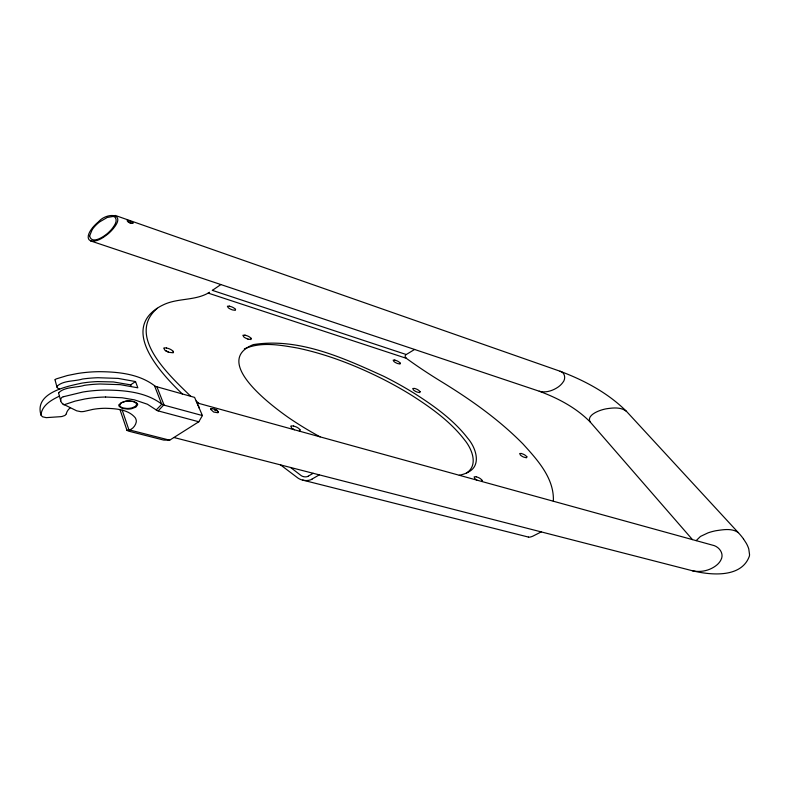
<?xml version="1.0" encoding="UTF-8"?>
<svg xmlns="http://www.w3.org/2000/svg" width="789" height="789" viewBox="0 0 789 789"><rect width="100%" height="100%" fill="white"/><g stroke="black" fill="none" stroke-linecap="round" stroke-linejoin="round"><path stroke-width="1.18" d="M553.345 501.222C554.43 478.262 537.279 459.701 522.86 443.832C499.052 419.718 471.23 399.993 442.442 382.29C430.094 374.765 418.002 366.816 406.305 358.305L208.178 293.104C194.202 300.954 177.101 297.907 162.859 305.067A40.732 23.512 0 0 0 157.258 308.262C121.052 331.804 162.771 375.1 182.407 393.997M66.414 413.781L64.964 415.448L62.055 416.464A9.044 5.227 0 0 1 60.408 416.681L46.206 417.647L42.567 416.799L41.018 415.28A3.708 2.14 0 0 1 40.979 414.945C41.886 405.299 51.571 399.845 59.441 396.147M155.492 386.393L194.597 397.39L202.408 415.547L198.808 421.77L169.674 440.183L163.708 440.075L129.426 431.346A15.169 8.758 0 0 1 128.499 431.09L126.99 430.37L128.163 430.025A7.565 4.369 0 0 1 128.735 430.025M60.723 399.145L60.773 398.987A5.987 3.462 0 0 1 63.268 396.689M58.741 392.666C65.132 386.531 76.425 387.863 84.462 385.328A90.429 52.212 0 0 1 99.976 383.996L120.332 384.667L137.828 387.813L135.53 381.56L118.153 378.404L97.944 377.714A89.206 51.502 0 0 0 82.529 379.026C74.56 381.531 63.337 380.199 57.015 386.314A4.014 2.318 0 0 0 56.986 387.103A4.507 2.604 0 0 0 58.652 388.681L59.609 389.145M696.164 540.643L700.454 536.441L708.019 532.871A40.643 23.463 0 0 1 715.899 530.731C723.168 529.685 731.945 527.969 738.297 532.634A129.278 74.639 0 0 1 743.455 538.848M218.07 412.558L217.034 410.073L213.02 408.712A4.014 2.318 0 0 0 212.399 408.712L212.221 408.722A1.568 0.907 0 0 0 210.939 408.722M202.408 415.547L163.648 405.043L158.175 410.901A4.931 2.85 0 0 1 157.05 410.497M105.618 397.025L122.137 397.764L134.465 399.865L147.415 404.234L156.252 409.955L161.824 404.165L163.648 405.043M157.258 308.262C125.165 336.144 170.986 376.777 190.76 396.325M466.536 473.005C478.716 465.155 471.852 448.685 464.563 439.897C450.499 421.632 431.455 407.982 412.213 395.654A392.932 226.857 0 0 0 380.87 378.099C354.31 364.922 326.399 354.103 297.325 347.998C280.046 345.01 261.001 341.44 244.363 348.906M212.34 290.382L220.9 284.533M135.53 381.56L130.678 384.795L131.211 386.285M122.236 410.221L128.972 430.025C132.562 429.433 135.619 425.508 136.27 421.987A18.334 10.582 0 0 0 135.126 417.608C127.986 409.225 115.628 408.623 105.381 408.278A45.94 26.52 0 0 0 92.885 409.383L84.403 411.365A9.192 5.306 0 0 1 80.794 411.661L76.671 410.822L62.804 403.948M55.486 379.351L55.95 379.085A9.419 5.434 0 0 1 56.512 378.819L67.331 375.544L77.381 373.532A87.835 50.713 0 0 1 98.743 371.678C118.182 371.777 139.416 373.828 155.226 386.245M209.539 292.265L208.178 293.104M468.262 472.138C482.059 465.244 475.659 447.294 467.769 438.289C453.636 419.965 434.502 406.276 415.182 393.908A396.048 228.652 0 0 0 383.809 376.323C343.383 357.94 298.745 337.406 253.318 344.606C211.846 361.175 271.081 405.349 288.606 417.657A389.125 224.658 0 0 0 320.107 436.85M482.03 481.418L482.158 480.333M414.619 349.448L406.246 354.527L212.379 290.362M308.203 476.181L313.164 473.282M311.852 479.17L319.279 474.86M541.234 531.904L532.92 536.125A12.506 7.219 0 0 1 531.145 536.796L530.267 537.013A2.929 1.686 0 0 1 528.413 537.122M63.83 404.856L75.133 401.108L84.857 398.987A80.458 46.452 0 0 1 105.618 397.025M63.347 396.749L82.944 392.015A91.396 52.764 0 0 1 104.769 390.072C124.287 390.18 145.679 391.896 161.755 404.116M217.695 412.726L213.661 412.036L210.673 409.343M212.172 408.722L212.103 408.732A3.659 2.111 0 0 0 210.693 409.037M129.889 430.044L169.674 440.183M166.489 347.91L164.22 347.88A1.095 0.631 0 0 0 163.757 348.176L164.832 350.148A13.669 7.89 0 0 0 169.231 352.358L173.057 352.782A1.095 0.631 0 0 0 173.501 352.476L173.215 351.302M245.034 335.098L242.874 335.286L243.762 336.893A13.235 7.643 0 0 0 247.924 339.073M229.421 306.093L227.39 306.25L228.277 307.749A13.255 7.653 0 0 0 232.518 309.919L235.3 310.343L235.566 309.308M293.567 425.991L291.289 425.912A1.164 0.671 0 0 0 290.776 426.218L291.822 428.397A13.107 7.565 0 0 0 293.459 429.502M394.825 360.021L393.159 360.129L393.879 361.451A12.752 7.357 0 0 0 397.567 363.522L400.003 364.035L400.388 363.206M173.925 437.5L692.219 570.703C700.849 572.735 710.475 570.486 717.201 564.687A31.126 17.969 0 0 0 720.86 560.032C724.618 553.592 718.907 546.254 712.319 545.1L196.954 402.873M521.47 453.448L519.675 453.537L520.415 455.075A13.176 7.604 0 0 0 523.59 457.068L526.431 457.798L526.944 456.841M476.398 476.743L474.15 476.862L474.85 478.607A13.393 7.732 0 0 0 476.97 480.146M130.708 384.874L113.429 381.955L97.668 381.58A77.983 45.022 0 0 0 82.007 383.099C66.789 386.363 34.134 392.804 40.979 414.945M692.219 570.703C710.652 575.27 741.63 578.248 749.412 556.028A42.428 24.498 0 0 0 749.54 554.549L748.781 548.996A72.884 42.073 0 0 0 746.256 543.226L743.445 538.848M311.98 479.248A8.373 4.833 0 0 1 302.582 480.067L528.433 537.072M90.696 240.941C97.343 242.124 103.438 237.548 108.369 233.633A65.655 37.902 0 0 0 113.665 228.11C126.487 212.527 106.111 212.596 98.536 221.798A64.284 37.113 0 0 0 91.031 229.816C88.891 232.735 85.981 238.959 90.696 240.941L539.232 391.226C557.902 398.12 576.226 407.735 590.271 422.076L692.466 539.617M158.175 410.901L198.808 421.77M156.972 386.926L164.132 405.191M127.207 220.841C128.499 224.007 138.756 224.5 129.1 220.703M539.232 391.226C545.732 393.09 552.773 390.742 558.178 387.024A31.432 18.147 0 0 0 562.646 382.695C566.009 379.164 565.259 372.467 560.052 371.234L115.204 215.417M247.914 339.092L251.001 339.546L251.267 338.353M560.052 371.234C584.324 380.357 608.033 392.932 626.515 411.394L738.297 532.634M128.715 222.182L130.944 223.198M293.853 429.453L294.396 429.768M280.559 464.908L297.118 477.434A14.005 8.087 0 0 0 302.138 479.998M290.608 467.492L300.767 475.303A6.766 3.906 0 0 0 303.301 476.586M161.646 404.037L154.526 385.752M199.025 403.445L196.165 401.029M626.515 411.394C620.884 406.799 612.767 407.814 606.07 408.84A30.061 17.358 0 0 0 598.21 411.207C594.225 412.815 586.848 416.967 590.271 422.076M299.948 429.571L300.096 430.755A1.174 0.681 0 0 1 299.879 430.942A1.262 0.73 0 0 1 299.347 431.129M420.133 391.65L419.738 392.606L417.026 392.044A12.841 7.417 0 0 1 413.456 389.944L412.736 388.523L414.491 388.405A10.504 6.065 0 0 1 420.014 391.679M126.99 430.37L120.234 410.349A9.862 5.691 0 0 1 120.165 410.142L120.076 409.698M55.033 379.894L56.986 387.103M156.607 410.241A3.777 2.18 0 0 1 156.252 409.955M60.704 399.135A9.862 5.691 0 0 0 60.753 400.911L58.711 393.464A3.994 2.308 0 0 1 58.741 392.666M62.824 403.938A13.482 7.782 0 0 1 60.812 401.167M55.082 379.706A1.361 0.789 0 0 1 55.378 379.47M308.282 476.231A4.28 2.475 0 0 1 303.509 476.615M468.291 472.157A25.8 14.892 0 0 1 459.316 475.264M293.508 426.07A11.381 6.568 0 0 1 299.85 429.591M406.473 358.216A4.981 2.87 0 0 1 406.167 354.488M127.285 220.318A3.383 1.953 0 0 1 128.972 220.782M218.385 412.322A2.14 1.233 0 0 1 218.237 412.588M218.001 411.345A2.14 1.233 0 0 1 218.425 412.075M165.68 350.75A14.35 8.284 0 0 1 168.373 352.072M66.345 413.771A21.914 12.654 0 0 1 70.251 407.834M197.812 404.767A19.587 11.312 0 0 1 199.114 407.982M292.147 428.654A13.551 7.821 0 0 1 293.853 429.453M521.391 453.537A10.573 6.105 0 0 1 526.835 456.861M394.747 360.119A10.336 5.967 0 0 1 400.299 363.226M476.329 476.832A10.987 6.342 0 0 1 482.049 480.353M244.975 335.187A11.204 6.47 0 0 1 251.158 338.382M166.44 347.988A11.776 6.795 0 0 1 173.116 351.332M229.352 306.191A11.125 6.42 0 0 1 235.487 309.337M89.611 235.862C91.603 245.34 105.272 235.901 109.069 231.946A59.777 34.509 0 0 0 111.831 229.017C114.099 226.019 117.936 221.255 115.253 217.478A3.698 2.14 0 0 0 113.192 216.462L107.294 217.439L99.592 221.926A57.498 33.197 0 0 0 92.205 229.648L89.611 235.862M216.817 410.477L215.792 410.625A3.284 1.894 0 0 1 214.529 409.994L214.322 409.402L215.249 409.422A3.284 1.894 0 0 1 216.511 410.063L216.817 410.527M119.79 404.599L119.721 404.964A5.089 2.939 0 0 0 121.22 407.124L122.019 407.538A7.466 4.31 0 0 0 123.301 407.962L126.674 408.436A11.214 6.47 0 0 0 132.148 407.824L135.284 406.453L136.665 404.57A4.813 2.781 0 0 0 136.211 403.149L133.233 401.522L129.297 400.999A11.342 6.549 0 0 0 125.441 401.345L121.388 402.814L119.79 404.599M119.06 404.885L118.981 405.309A5.267 3.038 0 0 0 119.317 406.542L122.256 408.406L127.956 409.126A12.506 7.219 0 0 0 131.714 408.682L135.895 407.075L137.631 404.796A5.267 3.038 0 0 0 137.316 403.564L134.406 401.68L128.686 400.94A12.506 7.219 0 0 0 124.899 401.394L121.2 402.706L119.06 404.885"/></g></svg>
